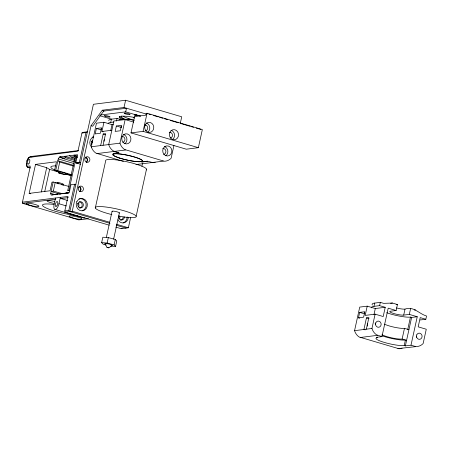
<?xml version="1.0" encoding="UTF-8"?>
<svg xmlns="http://www.w3.org/2000/svg" width="449" height="449" viewBox="0 0 449 449"><rect width="100%" height="100%" fill="white"/><g stroke="black" fill="none" stroke-linecap="round" stroke-linejoin="round"><path stroke-width="0.67" d="M30.235 168.016L27.642 167.32C24.97 164.065 26.755 158.093 30.616 156.555L78.581 150.533M88.453 218.697L78.794 219.909L22.675 203.363L22.45 202.162L30.218 166.832L30.016 165.973L27.63 166.27L26.738 165.816M30.465 193.783L29.151 193.396L35.527 164.401L56.451 161.775L54.559 170.379L66.093 173.443L65.004 174.375L63.797 174.526L58.847 173.067L58.684 171.597M41.347 191.964L46.685 167.69L35.527 164.401M44.732 191.656L49.626 169.402L46.685 167.69M75.836 184.354L70.993 184.618L69.197 192.773L51.091 195.046L50.686 193.334L53.173 182.008L68.972 186.498M54.559 170.379L55.766 170.227L58.252 158.901L59.459 156.993L77.565 154.72L75.769 162.869L80.489 164.261M60.402 194.271L51.085 191.521L53.336 191.049L55.227 182.446M71.559 174.717L57.814 170.665L59.711 162.055L57.854 160.714L73.165 165.226M55.524 198.009L54.133 204.351A5.635 2.262 -73.6 0 0 55.35 209.487A5.635 2.262 -73.6 0 0 58.959 203.745L60.351 197.403L60.98 198.553L67.659 200.523M67.782 190.303L74.955 157.689L76.162 157.537L68.989 190.152L67.782 190.303L69.763 190.887M109.129 225.145L65.032 212.141L64.813 210.94L67.995 196.443L22.45 202.162M81.943 133.022L85.967 132.517L87.392 131.804L82.565 132.41L81.943 133.022L77.958 151.145L29.062 157.419M180.274 123.385L181.722 116.796L125.602 100.25L93.414 104.291L69.864 211.535L68.832 210.435L74.613 184.163M75.769 162.869L79.394 162.415L85.967 132.517M65.032 212.141L72.25 211.226L91.046 125.731L102.282 110.224L124.014 107.496L146.728 114.198M123.357 161.41L95.906 153.098A11.309 10.204 82.8 0 1 91.287 146.756L96.468 123.189L103.949 122.246L112.037 124.631L113.361 124.468M96.4 128.481L95.205 133.92L100.357 133.274L101.553 127.836L96.4 128.481L101.513 129.991M103.163 131.866L101.917 131.501L103.949 122.246M100.643 145.583L103.197 133.982L105.61 133.679L103.057 145.28M108.17 123.492L108.439 123.144A26.306 4.159 12.4 0 1 110.718 122.437L111.436 119.176L117.066 118.469L120.366 119.445L129.217 119.159L134.172 120.618M110.729 130.575L112.037 124.631M95.311 207.966L105.672 160.849A20.951 3.311 12.4 0 1 127.342 161.87A20.951 3.311 12.4 0 1 146.194 169.935M116.493 121.078L117.066 118.469M116.353 125.978L115.157 131.411L120.31 130.766L121.505 125.333L116.353 125.978L121.471 127.482M124.014 107.496L125.602 100.25M100.38 115.028L125.692 111.852L126.489 108.226L103.231 111.15M173.943 145.442L171.131 158.233A11.309 10.204 83 0 1 164.356 161.247L124.575 149.5A11.309 10.204 82.8 0 1 119.956 143.158L125.142 119.586L133.78 122.134M106.267 245.019L103.102 244.166L101.637 242.656L102.832 237.224L108.332 237.594L115.298 239.469L116.762 240.978L115.573 246.411L110.757 246.086M106.284 237.684L112.07 211.356M135.789 114.669L135.396 116.482L145.852 115.168L146.251 113.356L147.059 113.255L202.353 129.559L198.368 147.682L186.296 149.197L131.001 132.893L134.986 114.77L135.789 114.669L140.453 116.044M101.637 242.656L107.137 243.032L108.332 237.594M113.614 239.165L119.4 212.843M115.573 246.411L114.102 244.907L115.298 239.469M131.001 132.893L143.074 131.377L147.059 113.255M115.808 227.11L121.151 228.687L128.369 227.772L130.625 217.512M141.906 166.22L142.507 163.481M136.159 216.233L146.52 169.121M402.108 348.155A11.309 10.204 82.8 0 1 398.953 348.75L359.172 337.003A11.309 10.204 82.8 0 1 354.553 330.66L359.733 307.094L367.22 306.156L375.308 308.536L385.231 307.29L383.199 316.539L375.106 314.16L365.183 315.406L367.22 306.156M358.47 317.825L359.666 312.392L364.818 311.741L363.623 317.179L358.47 317.825L359.75 318.201M366.328 329.184L368.876 317.583L366.463 317.886L363.915 329.487L365.189 329.863M371.402 307.818A26.306 4.159 12.4 0 1 371.43 307.408L371.71 307.049A26.306 4.159 12.4 0 1 373.983 306.347L374.702 303.086L380.337 302.373L383.637 303.35L392.488 303.064L397.438 304.523L396.125 310.506L390.49 311.213A7.515 1.19 12.4 0 0 393.874 313.565A7.515 1.19 12.4 0 0 403.696 315.103L409.325 314.395L417.25 316.736L410.992 345.186L405.363 345.893L404.207 345.55A15.221 2.408 12.4 0 1 384.316 342.424A15.221 2.408 12.4 0 1 377.469 337.665L376.313 337.328L381.947 336.621L388.2 308.171L396.125 310.506M374 314.48L375.308 308.536M381.947 336.621L376.576 334.819A11.309 10.204 82.8 0 1 371.957 328.477L375.106 314.16M373.983 306.347L379.618 305.64L380.337 302.373M403.696 315.103L405.009 309.125C413.49 305.78 419.192 314.019 426.55 316.001L425.832 319.267L420.202 319.974M381.987 334.741A11.461 1.813 12.4 0 0 392.056 337.94A11.461 1.813 12.4 0 0 402.119 339.051L404.47 328.359L408.927 329.673M409.325 314.395L410.644 308.418M404.207 345.55L405.419 340.022A15.221 2.408 12.4 0 1 381.931 335.723M386.707 312.7A15.221 2.408 12.4 0 0 410.459 317.101L407.771 329.33A15.221 2.408 12.4 0 1 407.608 329.353M405.363 345.893L411.615 317.443L417.25 316.736M107.008 247.433L108.843 247.803L107.058 247.478L104.943 243.796M29.954 156.819L27.894 158.699M61.519 184.64L63.5 185.224L62.933 183.798L57.983 182.339L56.9 183.276L58.881 183.86M108.826 247.837L112.211 245.423M28.472 157.93L29.252 157.431M121.151 228.687L122.106 228.215M27.361 159.681L27.928 159.535M56.321 194.389L57.769 194.019L51.893 194.945M65.576 193.227L67.024 192.857L68.332 193.244M61.148 193.783L67.024 192.857M66.379 193.126L68.635 192.655M119.114 119.602L120.366 119.445M125.142 119.586L113.872 121L108.692 144.572A11.309 10.204 82.8 0 0 113.311 150.915L119.007 152.812L113.373 153.519M125.462 119.63L129.217 119.159M110.718 122.437L113.844 122.044M101.917 131.501L111.84 130.255M91.287 146.756L119.956 143.158M96.872 153.603L125.546 150M61.592 157.285L60.261 156.892L62.114 158.233L65.739 157.779L74.899 160.478M69.516 155.73L71.369 157.071L74.989 156.617L77.61 157.386M118.676 152.711L113.047 153.418L114.198 153.76M28.225 167.426L30.038 167.196M76.594 163.116L80.618 162.611L79.394 162.415M141.766 161.887L147.395 161.18L153.092 162.661A11.309 10.204 83 0 0 155.219 162.386M147.727 161.275L142.097 161.982L140.941 161.646M58.847 173.067L60.054 172.916L65.004 174.375M135.952 164.559L163.284 161.129M66.093 173.443L65.285 173.544L71.335 175.329M53.173 182.008L51.966 182.159L50.075 190.769L29.151 193.396M56.776 182.49L57.983 182.339M22.675 203.363L55.468 199.249M60.98 198.553L68.22 197.644M64.813 210.94L68.832 210.435M390.608 303.3L392.488 303.064M396.186 304.68L397.438 304.523M414.343 310.034L415.594 309.877M354.553 330.66L371.957 328.477M360.137 337.508L377.547 335.324M397.881 348.637L416.358 346.566A11.309 10.204 82.8 0 0 423.132 343.552L426.275 329.235L418.187 326.85L420.219 317.611L425.832 319.267M26.918 160.809L27.4 160.877M77.649 215.975L71.672 214.897A22.545 3.564 12.4 0 1 44.316 207.056A22.545 3.564 12.4 0 1 54.015 204.458M55.766 170.227L57.814 170.665M71.273 175.127L65.627 173.724M107.137 243.032L114.102 244.907M146.251 113.356L147.586 113.749M148.916 114.141L150.915 114.731M153.58 115.516L158.244 116.892M159.575 117.284L162.908 118.267M164.239 118.659L167.572 119.642M170.238 120.427L178.231 122.785M180.896 123.57L190.224 126.321M191.555 126.713L193.553 127.303M196.219 128.088L200.883 129.464M125.692 111.852L140.307 116.162M134.986 114.77L137.652 115.556M102.282 110.224L103.932 110.712L92.702 126.22L91.046 125.731M99.656 115.679L111.621 119.204M143.074 131.377L198.368 147.682M103.197 133.982L105.751 134.739M77.273 156.151L73.945 155.174L74.989 156.617M71.369 157.071L75.297 158.228M74.669 159.277L64.69 156.336L65.739 157.779M59.459 156.993L64.162 158.379M62.114 158.233L74.551 161.898M58.252 158.901L73.703 163.458M59.711 162.055L73.456 166.113M30.616 156.555L31.952 156.948M49.626 169.402L58.858 172.124M65.447 174.072L71.385 175.817M53.336 191.049L62.501 193.755M50.686 193.334L55.384 194.72M77.683 203.481L79.018 203.874M58.959 203.745L66.345 205.928M72.25 211.226L109.663 222.255M116.347 224.225L128.369 227.772M69.836 211.53L109.949 223.355M116.605 225.319L125.984 228.081M54.767 209.38L83.649 217.894M379.618 305.64L385.231 307.29M410.459 317.101L411.615 317.443M359.666 312.392L364.784 313.896M366.463 317.886L369.016 318.644M402.119 339.051L406.575 340.364M410.992 345.186L415.286 346.448M54.935 170.126L54.593 169.986A22.545 3.564 12.4 0 1 55.496 165.894M55.513 170.356L58.409 171.518M74.747 155.073L76.599 156.415M26.396 163.172L26.783 163.689M26.356 164.244L26.732 164.968M27.131 166.197L27.642 167.32M26.474 165.148L27.181 166.848M59.487 171.496L60.054 172.916M416.442 336.699A3.098 2.795 82.8 0 1 416.448 337.306M375.173 323.476A3.098 2.795 82.8 0 1 375.51 324.795M404.47 328.359A11.461 1.813 12.4 0 1 394.682 327.304A11.461 1.813 12.4 0 1 384.591 324.184M372.339 305.017A26.306 4.159 12.4 0 1 374.702 303.086M405.009 309.125A7.515 1.19 12.4 0 1 396.54 307.952M367.372 326.069A3.384 3.053 82.8 0 1 367.619 323.505M364.846 313.318A3.098 0.488 12.4 0 1 364.633 312.773M162.785 148.557A2.913 2.627 82.8 0 1 165.866 151.044A2.913 2.627 82.8 0 1 163.621 154.321M121.915 136.485A2.913 2.627 82.8 0 1 124.912 138.921A2.913 2.627 82.8 0 1 122.858 142.232M123.396 134.476A5.074 4.574 82.8 0 1 126.854 138.713A5.074 4.574 82.8 0 1 124.715 143.759M164.34 146.537A5.074 4.574 82.8 0 1 167.797 150.774A5.074 4.574 82.8 0 1 165.659 155.82M165.311 146.447A3.384 0.533 12.4 0 1 165.799 146.621M121.533 126.904A3.098 0.488 12.4 0 1 121.32 126.36M124.373 134.374A3.384 0.533 12.4 0 1 124.861 134.554M108.854 120.646A26.306 4.159 12.4 0 1 111.436 119.176M103.977 141.289A3.384 3.053 82.8 0 1 104.348 139.6M101.581 129.413A3.098 0.488 12.4 0 1 101.805 128.852M138.842 164.25A11.309 10.204 82.8 0 1 137.809 164.57M125.417 119.372A16.91 2.677 12.4 0 1 121.808 116.089M125.299 119.76A18.791 2.969 12.4 0 1 119.445 116.392M122.717 119.709A18.791 2.969 12.4 0 1 134.52 117.458M133.987 120.141A16.91 2.677 12.4 0 1 123.166 116.319M134.386 118.003A4.698 0.741 12.4 0 1 134.728 117.155M111.829 214.594A20.951 3.311 12.4 0 1 98.915 206.562A20.951 3.311 12.4 0 1 133.196 214.066A20.951 3.311 12.4 0 1 118.491 216.048M112.261 211.552A3.76 0.595 12.4 0 1 115.96 211.541A3.76 0.595 12.4 0 1 119.036 213.073M105.56 244.222A3.76 0.595 12.4 0 1 106.29 243.566A3.76 0.595 12.4 0 1 111.245 244.677A3.76 0.595 12.4 0 1 111.374 245.53M79.316 201.876A3.098 2.795 82.8 0 1 82.189 204.974A3.098 2.795 82.8 0 1 79.456 208.067M123.127 217.041A3.098 2.795 82.8 0 1 120.399 220.139M124.334 216.889A3.098 2.795 82.8 0 1 121.241 219.959A3.098 2.795 82.8 0 1 118.811 216.087M91.781 144.499A3.098 2.795 82.8 0 1 92.707 140.273M92.584 136.973A6.202 5.596 82.8 0 1 93.544 136.788M91.517 147.177A6.202 5.596 82.8 0 1 93.79 136.822M78.985 198.828A6.202 5.596 82.8 0 1 85.944 203.212A6.202 5.596 82.8 0 1 82.156 210.794M127.134 216.895A6.202 5.596 82.8 0 1 123.121 222.872M128.335 217.282A6.202 5.596 82.8 0 1 124.092 222.783A6.202 5.596 82.8 0 1 117.964 219.83M85.518 157.111A2.817 2.542 82.8 0 1 86.253 162.263M79.063 186.464A2.817 2.542 82.8 0 1 79.799 191.622M53.947 203.425A6.578 1.038 12.4 0 1 47.083 200.832A6.578 1.038 12.4 0 1 54.722 201.489M85.478 157.29A2.632 2.374 82.8 0 1 86.163 162.1M79.024 186.644A2.632 2.374 82.8 0 1 79.709 191.459M91.697 141.328A3.098 2.795 82.8 0 1 92.455 142.72M119.501 215.902A3.098 2.795 82.8 0 1 119.569 218.994M84.9 217.743A5.635 2.262 -73.6 0 1 83.188 217.428M78.098 203.189A3.098 2.795 82.8 0 1 78.631 206.922M144.477 125.187A2.817 2.542 82.8 0 1 147.715 127.538A2.817 2.542 82.8 0 1 145.263 130.721M169.234 132.489A2.817 2.542 82.8 0 1 172.472 134.84A2.817 2.542 82.8 0 1 170.019 138.023M146.273 123.015A5.074 4.574 82.8 0 1 149.725 127.247A5.074 4.574 82.8 0 1 147.586 132.298M171.03 130.317A5.074 4.574 82.8 0 1 174.487 134.548A5.074 4.574 82.8 0 1 172.349 139.594M416.728 334.92A3.098 2.795 82.8 0 0 419.591 339.332A3.098 2.795 82.8 0 0 421.555 334.483A3.098 2.795 82.8 0 0 416.728 334.92M375.785 322.859A3.098 2.795 82.8 0 0 378.647 327.27A3.098 2.795 82.8 0 0 380.612 322.427A3.098 2.795 82.8 0 0 375.785 322.859M122.319 136.328A5.074 4.574 82.8 0 0 126.461 143.933A5.074 4.574 82.8 0 0 130.261 136.333A5.074 4.574 82.8 0 0 122.319 136.328M163.262 148.389A5.074 4.574 82.8 0 0 167.404 155.988A5.074 4.574 82.8 0 0 171.204 148.394A5.074 4.574 82.8 0 0 163.262 148.389M119.67 158.099A15.221 2.408 12.4 0 0 142.434 160.972A15.221 2.408 12.4 0 0 120.607 154.035A15.221 2.408 12.4 0 0 119.67 158.099M125.176 113.782A3.008 0.477 12.4 0 0 129.991 114.534A3.008 0.477 12.4 0 0 126.147 113.159A3.008 0.477 12.4 0 0 125.176 113.782M105.223 116.285A3.008 0.477 12.4 0 0 110.033 117.043A3.008 0.477 12.4 0 0 106.189 115.668A3.008 0.477 12.4 0 0 105.223 116.285M118.053 157.509A15.03 2.38 12.4 0 0 142.108 161.286A15.03 2.38 12.4 0 0 122.903 154.411A15.03 2.38 12.4 0 0 118.053 157.509M78.109 203.262A3.098 2.795 82.8 0 0 80.64 207.909A3.098 2.795 82.8 0 0 82.958 203.268A3.098 2.795 82.8 0 0 78.109 203.262M76.858 201.562A6.202 5.596 82.8 0 0 81.914 210.85A6.202 5.596 82.8 0 0 86.556 201.567A6.202 5.596 82.8 0 0 76.858 201.562M78.648 187.469A2.817 2.542 82.8 0 0 80.943 191.695A2.817 2.542 82.8 0 0 83.054 187.474A2.817 2.542 82.8 0 0 78.648 187.469M85.102 158.115A2.817 2.542 82.8 0 0 87.398 162.336A2.817 2.542 82.8 0 0 89.508 158.115A2.817 2.542 82.8 0 0 85.102 158.115M71.273 217.451A6.578 1.038 12.4 0 0 81.797 219.101A6.578 1.038 12.4 0 0 73.395 216.098A6.578 1.038 12.4 0 0 71.273 217.451M28.36 204.8A6.578 1.038 12.4 0 0 38.883 206.45A6.578 1.038 12.4 0 0 30.481 203.442A6.578 1.038 12.4 0 0 28.36 204.8M56.944 205.743A2.632 1.055 -73.6 0 0 57.377 201.562A2.632 1.055 -73.6 0 0 55.311 204.845A2.632 1.055 -73.6 0 0 56.944 205.743M29 163.442A2.632 1.055 -73.6 0 0 29.426 159.26A2.632 1.055 -73.6 0 0 27.367 162.538A2.632 1.055 -73.6 0 0 29 163.442M145.195 124.867A5.074 4.574 82.8 0 0 149.337 132.466A5.074 4.574 82.8 0 0 153.131 124.873A5.074 4.574 82.8 0 0 145.195 124.867M169.952 132.163A5.074 4.574 82.8 0 0 174.094 139.768A5.074 4.574 82.8 0 0 177.888 132.169A5.074 4.574 82.8 0 0 169.952 132.163"/></g></svg>
